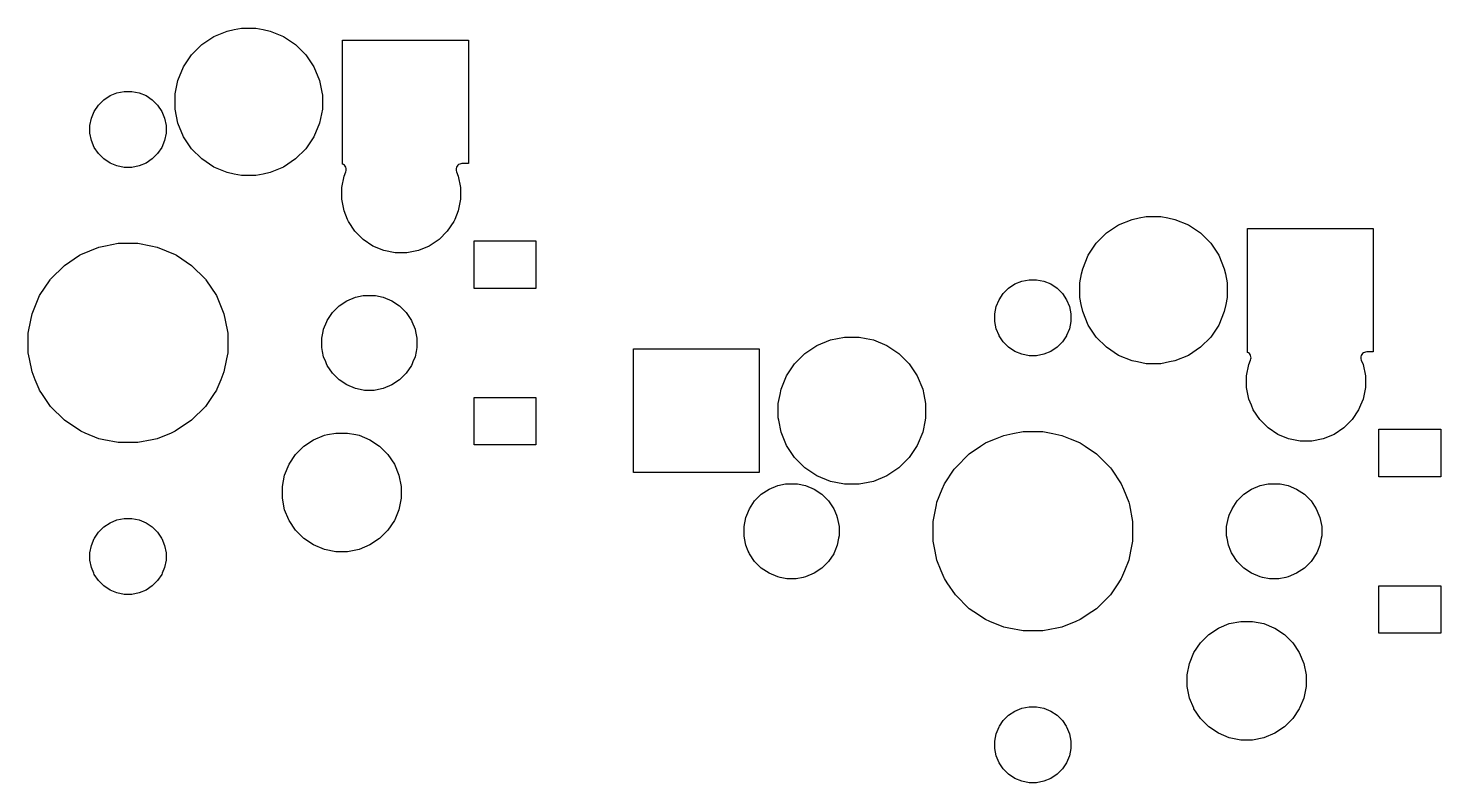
# Model space of a CAD drawing. Extents: x 52 to 337, y -159 to -34.
# Drawn here: x 124.9 to 154.64, y -51.34 to -35.44 of the extents above; entities that cross this region are included whole.
import ezdxf

# ---------------------------------------------------------------- set-up
doc = ezdxf.new("R2010")
doc.units = 0
doc.layers.add('BLACK', color=7, linetype='CONTINUOUS')

msp = doc.modelspace()

# ---------------------------------------------------------------- linework, layer by layer
at = {"layer": 'BLACK', "linetype": 'CONTINUOUS'}
for p, q in [((128.551, -35.784), (128.805, -35.6143)), ((128.805, -35.6143), (129.088, -35.4974)), ((129.088, -35.4974), (129.237, -35.4676)), ((129.237, -35.4676), (129.387, -35.4378)), ((129.387, -35.4378), (129.693, -35.4378)), ((129.693, -35.4378), (129.843, -35.4676)), ((129.843, -35.4676), (129.992, -35.4974)), ((129.992, -35.4974), (130.275, -35.6143)), ((130.275, -35.6143), (130.529, -35.784)), ((128.335, -36), (128.551, -35.784)), ((130.529, -35.784), (130.745, -36)), ((131.516, -38.2989), (131.516, -35.6878)), ((131.516, -35.6878), (134.168, -35.6878)), ((134.168, -35.6878), (134.168, -38.2897)), ((128.049, -36.5363), (128.166, -36.2541)), ((128.166, -36.2541), (128.335, -36)), ((130.745, -36), (130.914, -36.2541)), ((130.914, -36.2541), (131.031, -36.5363)), ((127.992, -36.8195), (128.049, -36.5363)), ((128.049, -36.5363), (128.049, -36.5363)), ((131.031, -36.5363), (131.031, -36.5363)), ((131.031, -36.5363), (131.088, -36.8195)), ((126.489, -36.9466), (126.621, -36.8589)), ((126.621, -36.8589), (126.766, -36.7985)), ((126.621, -36.8589), (126.621, -36.8589)), ((126.766, -36.7985), (126.921, -36.7677)), ((126.921, -36.7677), (127.079, -36.7677)), ((127.079, -36.7677), (127.234, -36.7985)), ((127.234, -36.7985), (127.379, -36.8589)), ((127.379, -36.8589), (127.379, -36.8589)), ((127.379, -36.8589), (127.511, -36.9466)), ((127.989, -36.836), (127.992, -36.8195)), ((127.989, -37.1415), (127.989, -36.836)), ((131.088, -36.8195), (131.091, -36.836)), ((131.091, -36.836), (131.091, -37.1415)), ((126.29, -37.1893), (126.378, -37.0581)), ((126.378, -37.0581), (126.489, -36.9466)), ((127.511, -36.9466), (127.622, -37.0581)), ((127.622, -37.0581), (127.71, -37.1893)), ((128.049, -37.4412), (127.989, -37.1415)), ((131.091, -37.1415), (131.031, -37.4412)), ((126.199, -37.4899), (126.23, -37.3351)), ((126.23, -37.3351), (126.29, -37.1893)), ((126.29, -37.1893), (126.29, -37.1893)), ((127.71, -37.1893), (127.71, -37.1893)), ((127.71, -37.1893), (127.77, -37.3351)), ((127.77, -37.3351), (127.801, -37.4899)), ((128.166, -37.7234), (128.049, -37.4412)), ((131.031, -37.4412), (130.914, -37.7234)), ((126.199, -37.6476), (126.199, -37.4899)), ((126.23, -37.8024), (126.199, -37.6476)), ((127.801, -37.6476), (127.77, -37.8024)), ((127.801, -37.4899), (127.801, -37.6476)), ((128.335, -37.9775), (128.166, -37.7234)), ((130.914, -37.7234), (130.745, -37.9775)), ((126.29, -37.9482), (126.23, -37.8024)), ((126.378, -38.0794), (126.29, -37.9482)), ((126.29, -37.9482), (126.29, -37.9482)), ((127.71, -37.9482), (127.622, -38.0794)), ((127.77, -37.8024), (127.71, -37.9482)), ((127.71, -37.9482), (127.71, -37.9482)), ((128.551, -38.1935), (128.335, -37.9775)), ((130.745, -37.9775), (130.529, -38.1935)), ((126.489, -38.1909), (126.378, -38.0794)), ((126.621, -38.2786), (126.489, -38.1909)), ((126.766, -38.339), (126.621, -38.2786)), ((126.621, -38.2786), (126.621, -38.2786)), ((126.621, -38.2786), (126.621, -38.2786)), ((126.921, -38.3697), (126.766, -38.339)), ((127.234, -38.339), (127.079, -38.3697)), ((127.379, -38.2786), (127.234, -38.339)), ((127.511, -38.1909), (127.379, -38.2786)), ((127.379, -38.2786), (127.379, -38.2786)), ((127.379, -38.2786), (127.379, -38.2786)), ((127.622, -38.0794), (127.511, -38.1909)), ((128.805, -38.3632), (128.551, -38.1935)), ((129.088, -38.4801), (128.805, -38.3632)), ((130.275, -38.3632), (129.992, -38.4801)), ((130.529, -38.1935), (130.275, -38.3632)), ((131.517, -38.2993), (131.516, -38.2989)), ((131.539, -38.3108), (131.517, -38.2993)), ((131.558, -38.3264), (131.539, -38.3108)), ((131.573, -38.3453), (131.558, -38.3264)), ((131.585, -38.3669), (131.573, -38.3453)), ((133.927, -38.3453), (133.915, -38.3669)), ((133.942, -38.3264), (133.927, -38.3453)), ((133.961, -38.3108), (133.942, -38.3264)), ((133.983, -38.2993), (133.961, -38.3108)), ((134.006, -38.2922), (133.983, -38.2993)), ((134.031, -38.2897), (134.006, -38.2922)), ((134.168, -38.2897), (134.031, -38.2897)), ((127.079, -38.3697), (126.921, -38.3697)), ((129.237, -38.5099), (129.088, -38.4801)), ((129.387, -38.5397), (129.237, -38.5099)), ((129.693, -38.5397), (129.387, -38.5397)), ((129.843, -38.5099), (129.693, -38.5397)), ((129.992, -38.4801), (129.843, -38.5099)), ((131.499, -38.7955), (131.547, -38.5538)), ((131.547, -38.5538), (131.585, -38.4626)), ((131.592, -38.3904), (131.585, -38.3669)), ((131.585, -38.4626), (131.592, -38.4391)), ((131.594, -38.4147), (131.592, -38.3904)), ((131.592, -38.4391), (131.594, -38.4147)), ((133.908, -38.3904), (133.906, -38.4147)), ((133.906, -38.4147), (133.908, -38.4391)), ((133.915, -38.3669), (133.908, -38.3904)), ((133.908, -38.4391), (133.915, -38.4626)), ((133.915, -38.4626), (133.953, -38.5538)), ((133.953, -38.5538), (134.001, -38.7955)), ((131.499, -39.042), (131.499, -38.7955)), ((134.001, -38.7955), (134.001, -39.042)), ((131.547, -39.2837), (131.499, -39.042)), ((134.001, -39.042), (133.953, -39.2837)), ((131.623, -39.4661), (131.547, -39.2837)), ((131.641, -39.5113), (131.623, -39.4661)), ((131.778, -39.7162), (131.641, -39.5113)), ((133.859, -39.5113), (133.722, -39.7162)), ((133.877, -39.4661), (133.859, -39.5113)), ((133.953, -39.2837), (133.877, -39.4661)), ((147.855, -39.583), (148.138, -39.4661)), ((148.138, -39.4661), (148.287, -39.4363)), ((148.287, -39.4363), (148.437, -39.4065)), ((148.437, -39.4065), (148.743, -39.4065)), ((148.743, -39.4065), (148.893, -39.4363)), ((148.893, -39.4363), (149.042, -39.4661)), ((149.042, -39.4661), (149.325, -39.583)), ((131.953, -39.8905), (131.778, -39.7162)), ((133.722, -39.7162), (133.547, -39.8905)), ((147.385, -39.9688), (147.601, -39.7528)), ((147.601, -39.7528), (147.855, -39.583)), ((149.325, -39.583), (149.579, -39.7528)), ((149.579, -39.7528), (149.795, -39.9688)), ((150.566, -42.2676), (150.566, -39.6565)), ((150.566, -39.6565), (153.218, -39.6565)), ((153.218, -39.6565), (153.218, -42.2585)), ((126.005, -40.2069), (126.387, -40.0485)), ((126.387, -40.0485), (126.522, -40.0216)), ((126.522, -40.0216), (126.793, -39.9677)), ((126.793, -39.9677), (127.207, -39.9677)), ((127.207, -39.9677), (127.478, -40.0216)), ((127.478, -40.0216), (127.613, -40.0485)), ((127.613, -40.0485), (127.995, -40.2069)), ((132.157, -40.0274), (131.953, -39.8905)), ((132.385, -40.1217), (132.157, -40.0274)), ((132.157, -40.0274), (132.157, -40.0274)), ((132.157, -40.0274), (132.157, -40.0274)), ((132.627, -40.1698), (132.385, -40.1217)), ((133.115, -40.1217), (132.873, -40.1698)), ((133.343, -40.0274), (133.115, -40.1217)), ((133.547, -39.8905), (133.343, -40.0274)), ((133.343, -40.0274), (133.343, -40.0274)), ((133.343, -40.0274), (133.343, -40.0274)), ((134.286, -40.9198), (134.286, -39.9177)), ((134.286, -39.9177), (135.588, -39.9177)), ((135.588, -39.9177), (135.588, -40.9198)), ((147.216, -40.2228), (147.385, -39.9688)), ((149.795, -39.9688), (149.964, -40.2228)), ((125.368, -40.7294), (125.661, -40.4368)), ((125.661, -40.4368), (125.981, -40.2228)), ((125.981, -40.2228), (126.005, -40.2069)), ((127.995, -40.2069), (128.019, -40.2228)), ((128.019, -40.2228), (128.339, -40.4368)), ((128.339, -40.4368), (128.632, -40.7294)), ((132.873, -40.1698), (132.627, -40.1698)), ((147.099, -40.5051), (147.216, -40.2228)), ((149.964, -40.2228), (150.081, -40.5051)), ((125.138, -41.0736), (125.363, -40.7365)), ((125.363, -40.7365), (125.368, -40.7294)), ((128.632, -40.7294), (128.637, -40.7365)), ((128.637, -40.7365), (128.862, -41.0736)), ((145.816, -40.7673), (145.971, -40.7365)), ((145.971, -40.7365), (146.129, -40.7365)), ((146.129, -40.7365), (146.284, -40.7673)), ((147.039, -40.8047), (147.077, -40.6136)), ((147.077, -40.6136), (147.099, -40.5051)), ((150.081, -40.5051), (150.103, -40.6136)), ((150.103, -40.6136), (150.141, -40.8047)), ((135.588, -40.9198), (134.286, -40.9198)), ((145.34, -41.1581), (145.428, -41.0269)), ((145.428, -41.0269), (145.539, -40.9153)), ((145.539, -40.9153), (145.671, -40.8277)), ((145.671, -40.8277), (145.816, -40.7673)), ((145.671, -40.8277), (145.671, -40.8277)), ((146.284, -40.7673), (146.429, -40.8277)), ((146.429, -40.8277), (146.429, -40.8277)), ((146.429, -40.8277), (146.561, -40.9153)), ((146.561, -40.9153), (146.672, -41.0269)), ((146.672, -41.0269), (146.76, -41.1581)), ((147.039, -41.1103), (147.039, -40.8047)), ((150.141, -40.8047), (150.141, -41.1103)), ((124.98, -41.4559), (125.138, -41.0736)), ((128.862, -41.0736), (129.02, -41.4559)), ((131.302, -41.4306), (131.442, -41.2912)), ((131.442, -41.2912), (131.606, -41.1817)), ((131.606, -41.1817), (131.788, -41.1062)), ((131.788, -41.1062), (131.952, -41.0736)), ((131.952, -41.0736), (131.981, -41.0677)), ((131.981, -41.0677), (132.179, -41.0677)), ((132.179, -41.0677), (132.208, -41.0736)), ((132.208, -41.0736), (132.372, -41.1062)), ((132.372, -41.1062), (132.554, -41.1817)), ((132.554, -41.1817), (132.718, -41.2912)), ((132.718, -41.2912), (132.858, -41.4306)), ((145.249, -41.4586), (145.28, -41.3039)), ((145.28, -41.3039), (145.34, -41.1581)), ((145.34, -41.1581), (145.34, -41.1581)), ((146.76, -41.1581), (146.76, -41.1581)), ((146.76, -41.1581), (146.82, -41.3039)), ((146.82, -41.3039), (146.851, -41.4586)), ((147.069, -41.2601), (147.039, -41.1103)), ((147.099, -41.4099), (147.069, -41.2601)), ((150.111, -41.2601), (150.081, -41.4099)), ((150.141, -41.1103), (150.111, -41.2601)), ((124.899, -41.8618), (124.953, -41.5912)), ((124.953, -41.5912), (124.98, -41.4559)), ((129.02, -41.4559), (129.047, -41.5912)), ((129.047, -41.5912), (129.101, -41.8618)), ((131.117, -41.7768), (131.184, -41.6164)), ((131.184, -41.6164), (131.193, -41.5946)), ((131.193, -41.5946), (131.302, -41.4306)), ((131.193, -41.5946), (131.193, -41.5946)), ((132.858, -41.4306), (132.967, -41.5946)), ((132.967, -41.5946), (132.967, -41.5946)), ((132.967, -41.5946), (132.976, -41.6164)), ((132.976, -41.6164), (133.043, -41.7768)), ((145.249, -41.6164), (145.249, -41.4586)), ((145.28, -41.7711), (145.249, -41.6164)), ((146.851, -41.6164), (146.82, -41.7711)), ((146.851, -41.4586), (146.851, -41.6164)), ((147.216, -41.6922), (147.099, -41.4099)), ((150.081, -41.4099), (149.964, -41.6922)), ((124.899, -42.2757), (124.899, -41.8618)), ((129.101, -41.8618), (129.101, -42.2757)), ((131.079, -41.9702), (131.107, -41.8296)), ((131.107, -41.8296), (131.117, -41.7768)), ((133.043, -41.7768), (133.053, -41.8296)), ((133.053, -41.8296), (133.081, -41.9702)), ((145.34, -41.9158), (145.28, -41.7711)), ((145.34, -41.9169), (145.34, -41.9158)), ((145.428, -42.0481), (145.34, -41.9169)), ((146.76, -41.9169), (146.672, -42.0481)), ((146.82, -41.7711), (146.76, -41.9158)), ((146.76, -41.9158), (146.76, -41.9169)), ((147.385, -41.9462), (147.216, -41.6922)), ((149.964, -41.6922), (149.795, -41.9462)), ((131.079, -42.1673), (131.079, -41.9702)), ((131.095, -42.2473), (131.079, -42.1673)), ((133.081, -42.1673), (133.065, -42.2473)), ((133.081, -41.9702), (133.081, -42.1673)), ((137.639, -44.7985), (137.639, -42.1965)), ((137.639, -42.1965), (140.291, -42.1965)), ((140.291, -42.1965), (140.291, -44.7985)), ((141.251, -42.2928), (141.505, -42.123)), ((141.505, -42.123), (141.788, -42.0061)), ((141.788, -42.0061), (141.937, -41.9763)), ((141.937, -41.9763), (142.087, -41.9465)), ((142.087, -41.9465), (142.393, -41.9465)), ((142.393, -41.9465), (142.543, -41.9763)), ((142.543, -41.9763), (142.692, -42.0061)), ((142.692, -42.0061), (142.975, -42.123)), ((142.975, -42.123), (143.229, -42.2928)), ((145.539, -42.1597), (145.428, -42.0481)), ((145.671, -42.2473), (145.539, -42.1597)), ((146.561, -42.1597), (146.429, -42.2473)), ((146.672, -42.0481), (146.561, -42.1597)), ((147.601, -42.1622), (147.385, -41.9462)), ((147.855, -42.332), (147.601, -42.1622)), ((149.579, -42.1622), (149.325, -42.332)), ((149.795, -41.9462), (149.579, -42.1622)), ((124.925, -42.4079), (124.899, -42.2757)), ((124.98, -42.6816), (124.925, -42.4079)), ((129.075, -42.4079), (129.02, -42.6816)), ((129.101, -42.2757), (129.075, -42.4079)), ((131.117, -42.3607), (131.095, -42.2473)), ((131.163, -42.4712), (131.117, -42.3607)), ((131.179, -42.5088), (131.163, -42.4712)), ((131.193, -42.5429), (131.179, -42.5088)), ((132.981, -42.5088), (132.967, -42.5429)), ((132.997, -42.4712), (132.981, -42.5088)), ((133.043, -42.3607), (132.997, -42.4712)), ((133.065, -42.2473), (133.043, -42.3607)), ((140.866, -42.7628), (141.035, -42.5088)), ((141.035, -42.5088), (141.251, -42.2928)), ((143.229, -42.2928), (143.445, -42.5088)), ((143.445, -42.5088), (143.614, -42.7628)), ((145.816, -42.3077), (145.671, -42.2473)), ((145.671, -42.2473), (145.671, -42.2473)), ((145.671, -42.2473), (145.671, -42.2473)), ((145.971, -42.3385), (145.816, -42.3077)), ((146.129, -42.3385), (145.971, -42.3385)), ((146.284, -42.3077), (146.129, -42.3385)), ((146.429, -42.2473), (146.284, -42.3077)), ((146.429, -42.2473), (146.429, -42.2473)), ((146.429, -42.2473), (146.429, -42.2473)), ((148.138, -42.4489), (147.855, -42.332)), ((148.25, -42.4712), (148.138, -42.4489)), ((148.437, -42.5085), (148.25, -42.4712)), ((148.743, -42.5085), (148.437, -42.5085)), ((148.93, -42.4712), (148.743, -42.5085)), ((149.042, -42.4489), (148.93, -42.4712)), ((149.325, -42.332), (149.042, -42.4489)), ((150.549, -42.7643), (150.597, -42.5226)), ((150.567, -42.268), (150.566, -42.2676)), ((150.589, -42.2796), (150.567, -42.268)), ((150.608, -42.2951), (150.589, -42.2796)), ((150.597, -42.5226), (150.635, -42.4313)), ((150.623, -42.3141), (150.608, -42.2951)), ((150.635, -42.3357), (150.623, -42.3141)), ((150.642, -42.3591), (150.635, -42.3357)), ((150.635, -42.4313), (150.642, -42.4079)), ((150.644, -42.3835), (150.642, -42.3591)), ((150.642, -42.4079), (150.644, -42.3835)), ((152.958, -42.3591), (152.956, -42.3835)), ((152.956, -42.3835), (152.958, -42.4079)), ((152.965, -42.3357), (152.958, -42.3591)), ((152.958, -42.4079), (152.965, -42.4313)), ((152.977, -42.3141), (152.965, -42.3357)), ((152.965, -42.4313), (153.003, -42.5226)), ((152.992, -42.2951), (152.977, -42.3141)), ((153.011, -42.2796), (152.992, -42.2951)), ((153.003, -42.5226), (153.051, -42.7643)), ((153.033, -42.268), (153.011, -42.2796)), ((153.056, -42.2609), (153.033, -42.268)), ((153.081, -42.2585), (153.056, -42.2609)), ((153.218, -42.2585), (153.081, -42.2585)), ((125.048, -42.8463), (124.98, -42.6816)), ((129.02, -42.6816), (128.952, -42.8463)), ((131.302, -42.7068), (131.193, -42.5429)), ((131.442, -42.8463), (131.302, -42.7068)), ((132.858, -42.7068), (132.718, -42.8463)), ((132.967, -42.5429), (132.858, -42.7068)), ((140.749, -43.0451), (140.866, -42.7628)), ((143.614, -42.7628), (143.731, -43.0451)), ((150.549, -43.0107), (150.549, -42.7643)), ((153.051, -42.7643), (153.051, -43.0107)), ((125.13, -43.0451), (125.048, -42.8463)), ((125.138, -43.0639), (125.13, -43.0451)), ((125.198, -43.1536), (125.138, -43.0639)), ((128.862, -43.0639), (128.802, -43.1536)), ((128.87, -43.0451), (128.862, -43.0639)), ((128.952, -42.8463), (128.87, -43.0451)), ((131.606, -42.9558), (131.442, -42.8463)), ((131.788, -43.0313), (131.606, -42.9558)), ((131.885, -43.0505), (131.788, -43.0313)), ((131.981, -43.0697), (131.885, -43.0505)), ((132.179, -43.0697), (131.981, -43.0697)), ((132.275, -43.0505), (132.179, -43.0697)), ((132.372, -43.0313), (132.275, -43.0505)), ((132.554, -42.9558), (132.372, -43.0313)), ((132.718, -42.8463), (132.554, -42.9558)), ((140.727, -43.1536), (140.749, -43.0451)), ((143.731, -43.0451), (143.753, -43.1536)), ((150.597, -43.2524), (150.549, -43.0107)), ((153.051, -43.0107), (153.003, -43.2524)), ((125.326, -43.3447), (125.198, -43.1536)), ((125.368, -43.4081), (125.326, -43.3447)), ((125.661, -43.7007), (125.368, -43.4081)), ((128.632, -43.4081), (128.339, -43.7007)), ((128.674, -43.3447), (128.632, -43.4081)), ((128.802, -43.1536), (128.674, -43.3447)), ((134.286, -44.2197), (134.286, -43.2177)), ((134.286, -43.2177), (135.588, -43.2177)), ((135.588, -43.2177), (135.588, -44.2197)), ((140.689, -43.3447), (140.727, -43.1536)), ((140.689, -43.6503), (140.689, -43.3447)), ((143.753, -43.1536), (143.791, -43.3447)), ((143.791, -43.3447), (143.791, -43.6503)), ((150.652, -43.3843), (150.597, -43.2524)), ((150.691, -43.4801), (150.652, -43.3843)), ((152.948, -43.3843), (152.909, -43.4801)), ((153.003, -43.2524), (152.948, -43.3843)), ((126.005, -43.9306), (125.661, -43.7007)), ((128.339, -43.7007), (127.995, -43.9306)), ((140.699, -43.7007), (140.689, -43.6503)), ((140.749, -43.9499), (140.699, -43.7007)), ((143.781, -43.7007), (143.731, -43.9499)), ((143.791, -43.6503), (143.781, -43.7007)), ((150.828, -43.685), (150.691, -43.4801)), ((151.003, -43.8592), (150.828, -43.685)), ((152.772, -43.685), (152.597, -43.8592)), ((152.909, -43.4801), (152.772, -43.685)), ((126.094, -43.9677), (126.005, -43.9306)), ((126.005, -43.9306), (126.005, -43.9306)), ((126.005, -43.9306), (126.005, -43.9306)), ((126.387, -44.089), (126.094, -43.9677)), ((127.906, -43.9677), (127.613, -44.089)), ((127.995, -43.9306), (127.906, -43.9677)), ((127.995, -43.9306), (127.995, -43.9306)), ((127.995, -43.9306), (127.995, -43.9306)), ((131.135, -44.0158), (131.201, -44.0027)), ((131.201, -44.0027), (131.377, -43.9677)), ((131.377, -43.9677), (131.623, -43.9677)), ((131.623, -43.9677), (131.799, -44.0027)), ((131.799, -44.0027), (131.865, -44.0158)), ((140.866, -44.2322), (140.749, -43.9499)), ((143.731, -43.9499), (143.614, -44.2322)), ((145.437, -44.0172), (145.626, -43.9797)), ((145.626, -43.9797), (145.843, -43.9365)), ((145.843, -43.9365), (146.257, -43.9365)), ((146.257, -43.9365), (146.474, -43.9797)), ((146.474, -43.9797), (146.663, -44.0172)), ((151.207, -43.9961), (151.003, -43.8592)), ((151.435, -44.0904), (151.207, -43.9961)), ((151.207, -43.9961), (151.207, -43.9961)), ((151.207, -43.9961), (151.207, -43.9961)), ((152.393, -43.9961), (152.165, -44.0904)), ((152.597, -43.8592), (152.393, -43.9961)), ((152.393, -43.9961), (152.393, -43.9961)), ((152.393, -43.9961), (152.393, -43.9961)), ((153.337, -44.8885), (153.337, -43.8865)), ((153.337, -43.8865), (154.638, -43.8865)), ((154.638, -43.8865), (154.638, -44.8885)), ((126.493, -44.1101), (126.387, -44.089)), ((126.793, -44.1698), (126.493, -44.1101)), ((127.207, -44.1698), (126.793, -44.1698)), ((127.507, -44.1101), (127.207, -44.1698)), ((127.613, -44.089), (127.507, -44.1101)), ((130.528, -44.4213), (130.703, -44.247)), ((130.703, -44.247), (130.907, -44.1101)), ((130.907, -44.1101), (131.135, -44.0158)), ((131.865, -44.0158), (132.093, -44.1101)), ((132.093, -44.1101), (132.297, -44.247)), ((132.297, -44.247), (132.472, -44.4213)), ((135.588, -44.2197), (134.286, -44.2197)), ((141.035, -44.4862), (140.866, -44.2322)), ((143.614, -44.2322), (143.445, -44.4862)), ((144.711, -44.4055), (144.948, -44.247)), ((144.948, -44.247), (145.055, -44.1756)), ((145.055, -44.1756), (145.069, -44.1698)), ((145.069, -44.1698), (145.264, -44.089)), ((145.264, -44.089), (145.437, -44.0172)), ((146.663, -44.0172), (146.836, -44.089)), ((146.836, -44.089), (147.031, -44.1698)), ((147.031, -44.1698), (147.045, -44.1756)), ((147.045, -44.1756), (147.152, -44.247)), ((147.152, -44.247), (147.389, -44.4055)), ((151.677, -44.1385), (151.435, -44.0904)), ((151.923, -44.1385), (151.677, -44.1385)), ((152.165, -44.0904), (151.923, -44.1385)), ((130.391, -44.6262), (130.528, -44.4213)), ((132.472, -44.4213), (132.609, -44.6262)), ((141.251, -44.7022), (141.035, -44.4862)), ((143.445, -44.4862), (143.229, -44.7022)), ((144.418, -44.6982), (144.711, -44.4055)), ((147.389, -44.4055), (147.682, -44.6982)), ((130.249, -45.0955), (130.297, -44.8538)), ((130.297, -44.8538), (130.391, -44.6262)), ((130.391, -44.6262), (130.391, -44.6262)), ((132.609, -44.6262), (132.609, -44.6262)), ((132.609, -44.6262), (132.703, -44.8538)), ((132.703, -44.8538), (132.751, -45.0955)), ((140.291, -44.7985), (137.639, -44.7985)), ((141.505, -44.872), (141.251, -44.7022)), ((141.788, -44.9889), (141.505, -44.872)), ((142.975, -44.872), (142.692, -44.9889)), ((143.229, -44.7022), (142.975, -44.872)), ((144.192, -45.0365), (144.396, -44.7313)), ((144.396, -44.7313), (144.418, -44.6982)), ((147.682, -44.6982), (147.704, -44.7313)), ((147.704, -44.7313), (147.908, -45.0365)), ((154.638, -44.8885), (153.337, -44.8885)), ((130.249, -45.342), (130.249, -45.0955)), ((132.751, -45.0955), (132.751, -45.342)), ((140.332, -45.26), (140.496, -45.1504)), ((140.496, -45.1504), (140.678, -45.075)), ((140.678, -45.075), (140.842, -45.0423)), ((140.842, -45.0423), (140.871, -45.0365)), ((140.871, -45.0365), (141.069, -45.0365)), ((141.069, -45.0365), (141.098, -45.0423)), ((141.098, -45.0423), (141.262, -45.075)), ((141.262, -45.075), (141.444, -45.1504)), ((141.444, -45.1504), (141.608, -45.26)), ((141.9, -45.0112), (141.788, -44.9889)), ((142.087, -45.0485), (141.9, -45.0112)), ((142.393, -45.0485), (142.087, -45.0485)), ((142.58, -45.0112), (142.393, -45.0485)), ((142.692, -44.9889), (142.58, -45.0112)), ((144.03, -45.4247), (144.143, -45.1504)), ((144.143, -45.1504), (144.188, -45.0423)), ((144.188, -45.0423), (144.192, -45.0365)), ((147.908, -45.0365), (147.912, -45.0423)), ((147.912, -45.0423), (147.957, -45.1504)), ((147.957, -45.1504), (148.07, -45.4247)), ((150.492, -45.26), (150.656, -45.1504)), ((150.656, -45.1504), (150.838, -45.075)), ((150.838, -45.075), (151.002, -45.0423)), ((151.002, -45.0423), (151.031, -45.0365)), ((151.031, -45.0365), (151.229, -45.0365)), ((151.229, -45.0365), (151.258, -45.0423)), ((151.258, -45.0423), (151.422, -45.075)), ((151.422, -45.075), (151.604, -45.1504)), ((151.604, -45.1504), (151.768, -45.26)), ((130.297, -45.5837), (130.249, -45.342)), ((132.751, -45.342), (132.703, -45.5837)), ((140.083, -45.5633), (140.192, -45.3994)), ((140.192, -45.3994), (140.332, -45.26)), ((141.608, -45.26), (141.748, -45.3994)), ((141.748, -45.3994), (141.857, -45.5633)), ((143.949, -45.8306), (144.018, -45.4827)), ((144.018, -45.4827), (144.03, -45.4247)), ((148.07, -45.4247), (148.082, -45.4827)), ((148.082, -45.4827), (148.151, -45.8306)), ((150.243, -45.5633), (150.352, -45.3994)), ((150.352, -45.3994), (150.492, -45.26)), ((151.768, -45.26), (151.908, -45.3994)), ((151.908, -45.3994), (152.017, -45.5633)), ((126.766, -45.7985), (126.921, -45.7677)), ((126.921, -45.7677), (127.079, -45.7677)), ((127.079, -45.7677), (127.234, -45.7985)), ((130.386, -45.7985), (130.297, -45.5837)), ((132.703, -45.5837), (132.614, -45.7985)), ((139.969, -45.9389), (140.007, -45.7455)), ((140.007, -45.7455), (140.026, -45.7005)), ((140.026, -45.7005), (140.083, -45.5633)), ((141.857, -45.5633), (141.914, -45.7005)), ((141.914, -45.7005), (141.933, -45.7455)), ((141.933, -45.7455), (141.971, -45.9389)), ((150.129, -45.9389), (150.167, -45.7455)), ((150.167, -45.7455), (150.186, -45.7005)), ((150.186, -45.7005), (150.243, -45.5633)), ((152.017, -45.5633), (152.074, -45.7005)), ((152.074, -45.7005), (152.093, -45.7455)), ((152.093, -45.7455), (152.131, -45.9389)), ((126.293, -46.1857), (126.378, -46.0581)), ((126.378, -46.0581), (126.489, -45.9466)), ((126.489, -45.9466), (126.621, -45.8589)), ((126.621, -45.8589), (126.766, -45.7985)), ((126.621, -45.8589), (126.621, -45.8589)), ((127.234, -45.7985), (127.379, -45.8589)), ((127.379, -45.8589), (127.379, -45.8589)), ((127.379, -45.8589), (127.511, -45.9466)), ((127.511, -45.9466), (127.622, -46.0581)), ((127.622, -46.0581), (127.707, -46.1857)), ((130.391, -45.8113), (130.386, -45.7985)), ((130.528, -46.0162), (130.391, -45.8113)), ((130.703, -46.1905), (130.528, -46.0162)), ((132.472, -46.0162), (132.297, -46.1905)), ((132.609, -45.8113), (132.472, -46.0162)), ((132.614, -45.7985), (132.609, -45.8113)), ((139.969, -46.1361), (139.969, -45.9389)), ((141.971, -45.9389), (141.971, -46.1361)), ((143.949, -46.2444), (143.949, -45.8306)), ((148.151, -45.8306), (148.151, -46.2444)), ((150.129, -46.1361), (150.129, -45.9389)), ((152.131, -45.9389), (152.131, -46.1361)), ((126.199, -46.4899), (126.23, -46.3351)), ((126.23, -46.3351), (126.29, -46.1893)), ((126.29, -46.1893), (126.293, -46.1857)), ((127.707, -46.1857), (127.71, -46.1893)), ((127.71, -46.1893), (127.77, -46.3351)), ((127.77, -46.3351), (127.801, -46.4899)), ((130.907, -46.3274), (130.703, -46.1905)), ((131.135, -46.4217), (130.907, -46.3274)), ((130.907, -46.3274), (130.907, -46.3274)), ((130.907, -46.3274), (130.907, -46.3274)), ((132.093, -46.3274), (131.865, -46.4217)), ((132.297, -46.1905), (132.093, -46.3274)), ((132.093, -46.3274), (132.093, -46.3274)), ((132.093, -46.3274), (132.093, -46.3274)), ((139.979, -46.1857), (139.969, -46.1361)), ((140.007, -46.3295), (139.979, -46.1857)), ((140.059, -46.4547), (140.007, -46.3295)), ((141.933, -46.3295), (141.881, -46.4547)), ((141.961, -46.1857), (141.933, -46.3295)), ((141.971, -46.1361), (141.961, -46.1857)), ((143.991, -46.4547), (143.949, -46.2444)), ((148.151, -46.2444), (148.109, -46.4547)), ((150.139, -46.1857), (150.129, -46.1361)), ((150.167, -46.3295), (150.139, -46.1857)), ((150.219, -46.4547), (150.167, -46.3295)), ((152.093, -46.3295), (152.041, -46.4547)), ((152.121, -46.1857), (152.093, -46.3295)), ((152.131, -46.1361), (152.121, -46.1857)), ((126.199, -46.6476), (126.199, -46.4899)), ((126.23, -46.8024), (126.199, -46.6476)), ((127.801, -46.6476), (127.77, -46.8024)), ((127.801, -46.4899), (127.801, -46.6476)), ((131.377, -46.4697), (131.135, -46.4217)), ((131.623, -46.4697), (131.377, -46.4697)), ((131.865, -46.4217), (131.623, -46.4697)), ((140.074, -46.4899), (140.059, -46.4547)), ((140.083, -46.5117), (140.074, -46.4899)), ((140.192, -46.6756), (140.083, -46.5117)), ((140.332, -46.815), (140.192, -46.6756)), ((141.748, -46.6756), (141.608, -46.815)), ((141.857, -46.5117), (141.748, -46.6756)), ((141.866, -46.4899), (141.857, -46.5117)), ((141.881, -46.4547), (141.866, -46.4899)), ((144.03, -46.6503), (143.991, -46.4547)), ((144.122, -46.874), (144.03, -46.6503)), ((148.07, -46.6503), (147.978, -46.874)), ((148.109, -46.4547), (148.07, -46.6503)), ((150.234, -46.4899), (150.219, -46.4547)), ((150.243, -46.5117), (150.234, -46.4899)), ((150.352, -46.6756), (150.243, -46.5117)), ((150.492, -46.815), (150.352, -46.6756)), ((151.908, -46.6756), (151.768, -46.815)), ((152.017, -46.5117), (151.908, -46.6756)), ((152.026, -46.4899), (152.017, -46.5117)), ((152.041, -46.4547), (152.026, -46.4899)), ((126.28, -46.9247), (126.23, -46.8024)), ((126.29, -46.9482), (126.28, -46.9247)), ((126.378, -47.0794), (126.29, -46.9482)), ((127.71, -46.9482), (127.622, -47.0794)), ((127.72, -46.9247), (127.71, -46.9482)), ((127.77, -46.8024), (127.72, -46.9247)), ((140.496, -46.9246), (140.332, -46.815)), ((140.496, -46.9247), (140.496, -46.9246)), ((140.496, -46.9246), (140.496, -46.9246)), ((140.496, -46.9246), (140.496, -46.9246)), ((140.678, -47), (140.496, -46.9247)), ((141.444, -46.9247), (141.262, -47)), ((141.608, -46.815), (141.444, -46.9246)), ((141.444, -46.9246), (141.444, -46.9246)), ((141.444, -46.9246), (141.444, -46.9246)), ((141.444, -46.9246), (141.444, -46.9247)), ((144.183, -47.021), (144.122, -46.874)), ((147.978, -46.874), (147.917, -47.021)), ((150.656, -46.9246), (150.492, -46.815)), ((150.656, -46.9247), (150.656, -46.9246)), ((150.656, -46.9246), (150.656, -46.9246)), ((150.656, -46.9246), (150.656, -46.9246)), ((150.838, -47), (150.656, -46.9247)), ((151.604, -46.9247), (151.422, -47)), ((151.768, -46.815), (151.604, -46.9246)), ((151.604, -46.9246), (151.604, -46.9246)), ((151.604, -46.9246), (151.604, -46.9246)), ((151.604, -46.9246), (151.604, -46.9247)), ((126.489, -47.1909), (126.378, -47.0794)), ((126.621, -47.2786), (126.489, -47.1909)), ((126.766, -47.339), (126.621, -47.2786)), ((126.621, -47.2786), (126.621, -47.2786)), ((126.621, -47.2786), (126.621, -47.2786)), ((127.379, -47.2786), (127.234, -47.339)), ((127.511, -47.1909), (127.379, -47.2786)), ((127.379, -47.2786), (127.379, -47.2786)), ((127.379, -47.2786), (127.379, -47.2786)), ((127.622, -47.0794), (127.511, -47.1909)), ((140.727, -47.0098), (140.678, -47)), ((140.871, -47.0385), (140.727, -47.0098)), ((141.069, -47.0385), (140.871, -47.0385)), ((141.213, -47.0098), (141.069, -47.0385)), ((141.262, -47), (141.213, -47.0098)), ((144.188, -47.0327), (144.183, -47.021)), ((144.248, -47.1216), (144.188, -47.0327)), ((144.418, -47.3768), (144.248, -47.1216)), ((147.852, -47.1216), (147.682, -47.3768)), ((147.912, -47.0327), (147.852, -47.1216)), ((147.917, -47.021), (147.912, -47.0327)), ((150.887, -47.0098), (150.838, -47)), ((151.031, -47.0385), (150.887, -47.0098)), ((151.229, -47.0385), (151.031, -47.0385)), ((151.373, -47.0098), (151.229, -47.0385)), ((151.422, -47), (151.373, -47.0098)), ((153.337, -48.1885), (153.337, -47.1865)), ((153.337, -47.1865), (154.638, -47.1865)), ((154.638, -47.1865), (154.638, -48.1885)), ((126.921, -47.3697), (126.766, -47.339)), ((127.079, -47.3697), (126.921, -47.3697)), ((127.234, -47.339), (127.079, -47.3697)), ((144.711, -47.6695), (144.418, -47.3768)), ((147.682, -47.3768), (147.389, -47.6695)), ((144.807, -47.7338), (144.711, -47.6695)), ((145.055, -47.8994), (144.807, -47.7338)), ((147.293, -47.7338), (147.045, -47.8994)), ((147.389, -47.6695), (147.293, -47.7338)), ((145.144, -47.9365), (145.055, -47.8994)), ((145.055, -47.8994), (145.055, -47.8994)), ((145.055, -47.8994), (145.055, -47.8994)), ((145.437, -48.0578), (145.144, -47.9365)), ((145.543, -48.0789), (145.437, -48.0578)), ((145.843, -48.1385), (145.543, -48.0789)), ((146.257, -48.1385), (145.843, -48.1385)), ((146.557, -48.0789), (146.257, -48.1385)), ((146.663, -48.0578), (146.557, -48.0789)), ((146.956, -47.9365), (146.663, -48.0578)), ((147.045, -47.8994), (146.956, -47.9365)), ((147.045, -47.8994), (147.045, -47.8994)), ((147.045, -47.8994), (147.045, -47.8994)), ((149.753, -48.2158), (149.957, -48.0789)), ((149.957, -48.0789), (149.975, -48.0717)), ((149.975, -48.0717), (150.185, -47.9846)), ((150.185, -47.9846), (150.427, -47.9365)), ((150.427, -47.9365), (150.673, -47.9365)), ((150.673, -47.9365), (150.915, -47.9846)), ((150.915, -47.9846), (151.125, -48.0717)), ((151.125, -48.0717), (151.143, -48.0789)), ((151.143, -48.0789), (151.347, -48.2158)), ((149.441, -48.5949), (149.578, -48.39)), ((149.578, -48.39), (149.753, -48.2158)), ((151.347, -48.2158), (151.522, -48.39)), ((151.522, -48.39), (151.659, -48.5949)), ((154.638, -48.1885), (153.337, -48.1885)), ((149.347, -48.8226), (149.441, -48.5949)), ((149.441, -48.5949), (149.441, -48.5949)), ((151.659, -48.5949), (151.659, -48.5949)), ((151.659, -48.5949), (151.753, -48.8226)), ((149.299, -49.0643), (149.347, -48.8226)), ((149.299, -49.3107), (149.299, -49.0643)), ((151.753, -48.8226), (151.801, -49.0643)), ((151.801, -49.0643), (151.801, -49.3107)), ((149.347, -49.5524), (149.299, -49.3107)), ((151.801, -49.3107), (151.753, -49.5524)), ((149.436, -49.7673), (149.347, -49.5524)), ((151.753, -49.5524), (151.664, -49.7673)), ((145.428, -50.0269), (145.539, -49.9153)), ((145.539, -49.9153), (145.671, -49.8277)), ((145.671, -49.8277), (145.816, -49.7673)), ((145.671, -49.8277), (145.671, -49.8277)), ((145.816, -49.7673), (145.971, -49.7365)), ((145.971, -49.7365), (146.129, -49.7365)), ((146.129, -49.7365), (146.284, -49.7673)), ((146.284, -49.7673), (146.429, -49.8277)), ((146.429, -49.8277), (146.429, -49.8277)), ((146.429, -49.8277), (146.561, -49.9153)), ((146.561, -49.9153), (146.672, -50.0269)), ((149.441, -49.7801), (149.436, -49.7673)), ((149.578, -49.985), (149.441, -49.7801)), ((151.659, -49.7801), (151.522, -49.985)), ((151.664, -49.7673), (151.659, -49.7801)), ((145.28, -50.3039), (145.34, -50.1581)), ((145.34, -50.1581), (145.347, -50.1476)), ((145.347, -50.1476), (145.428, -50.0269)), ((146.672, -50.0269), (146.753, -50.1476)), ((146.753, -50.1476), (146.76, -50.1581)), ((146.76, -50.1581), (146.82, -50.3039)), ((149.753, -50.1592), (149.578, -49.985)), ((149.957, -50.2961), (149.753, -50.1592)), ((151.347, -50.1592), (151.143, -50.2961)), ((151.522, -49.985), (151.347, -50.1592)), ((145.249, -50.4586), (145.28, -50.3039)), ((145.249, -50.6164), (145.249, -50.4586)), ((146.82, -50.3039), (146.851, -50.4586)), ((146.851, -50.4586), (146.851, -50.6164)), ((150.185, -50.3904), (149.957, -50.2961)), ((149.957, -50.2961), (149.957, -50.2961)), ((149.957, -50.2961), (149.957, -50.2961)), ((150.427, -50.4385), (150.185, -50.3904)), ((150.673, -50.4385), (150.427, -50.4385)), ((150.915, -50.3904), (150.673, -50.4385)), ((151.143, -50.2961), (150.915, -50.3904)), ((151.143, -50.2961), (151.143, -50.2961)), ((151.143, -50.2961), (151.143, -50.2961)), ((145.28, -50.7711), (145.249, -50.6164)), ((145.34, -50.9169), (145.28, -50.7711)), ((146.82, -50.7711), (146.76, -50.9169)), ((146.851, -50.6164), (146.82, -50.7711)), ((145.428, -51.0481), (145.34, -50.9169)), ((145.34, -50.9169), (145.34, -50.9169)), ((145.539, -51.1597), (145.428, -51.0481)), ((146.672, -51.0481), (146.561, -51.1597)), ((146.76, -50.9169), (146.672, -51.0481)), ((146.76, -50.9169), (146.76, -50.9169)), ((145.671, -51.2473), (145.539, -51.1597)), ((145.816, -51.3077), (145.671, -51.2473)), ((145.671, -51.2473), (145.671, -51.2473)), ((145.671, -51.2473), (145.671, -51.2473)), ((145.971, -51.3385), (145.816, -51.3077)), ((146.129, -51.3385), (145.971, -51.3385)), ((146.284, -51.3077), (146.129, -51.3385)), ((146.429, -51.2473), (146.284, -51.3077)), ((146.561, -51.1597), (146.429, -51.2473)), ((146.429, -51.2473), (146.429, -51.2473)), ((146.429, -51.2473), (146.429, -51.2473))]:
    msp.add_line(p, q, dxfattribs=at)

doc.saveas('drawing.dxf')
